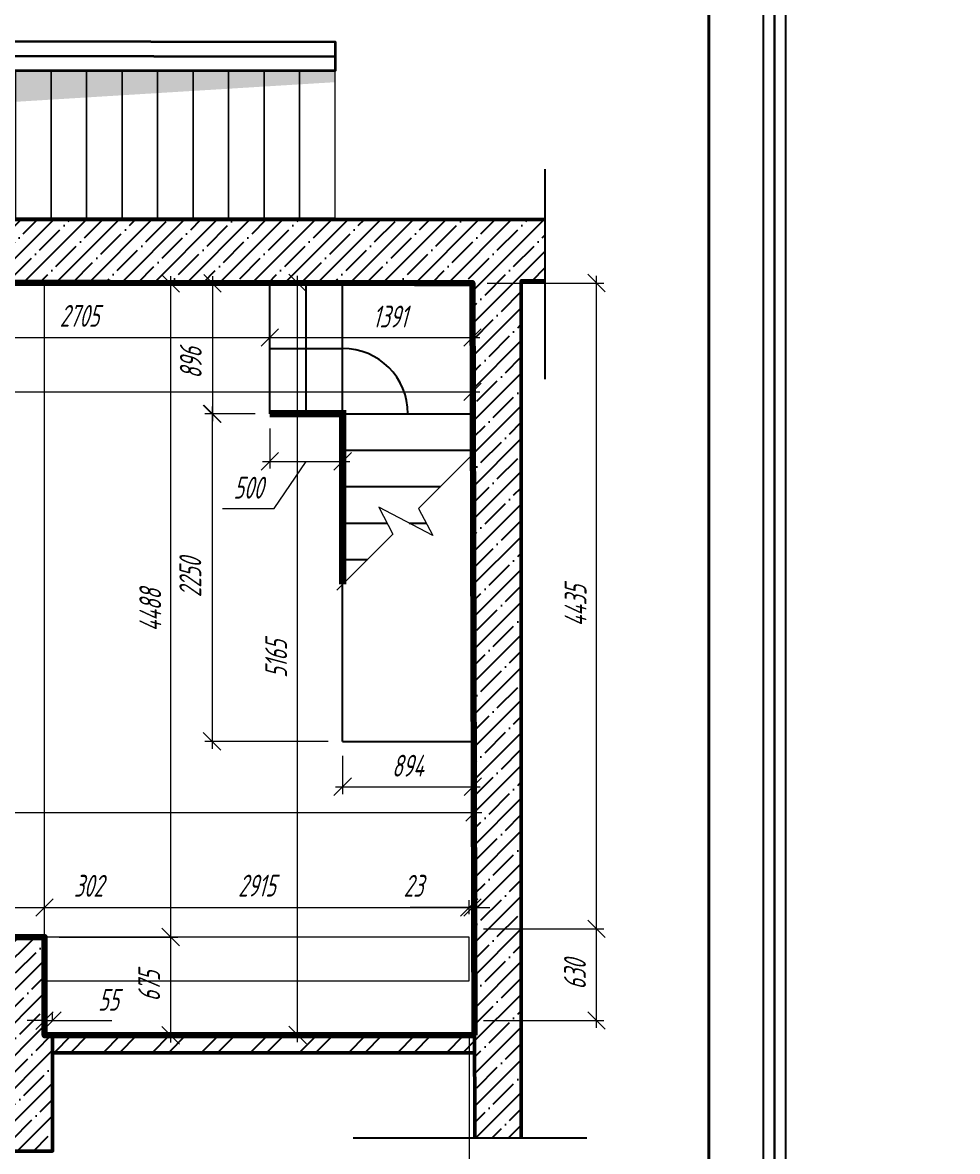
# Model space of a CAD drawing. Header units: millimetres. Extents: x -85477 to 745244, y -3684 to 128206.
# Drawn here: x 571702 to 578121, y 85296 to 93049 of the extents above; entities that cross this region are included whole.
import ezdxf

# ---------------------------------------------------------------- set-up
doc = ezdxf.new("R2010")
doc.units = ezdxf.units.MM
doc.linetypes.add('ACAD_ISO02W100', pattern=[15, 12, -3])
doc.layers.add('РАЗМЕРЫ', color=5, linetype='Continuous', lineweight=15)
doc.layers.add('СТЕНЫ 01', color=7, linetype='Continuous', lineweight=50)
doc.layers.add('ФОРМАТ', color=7, linetype='Continuous')
doc.layers.add('ШТРИХОВКА', color=3, linetype='Continuous', transparency=0.5)
doc.styles.add('ism - 01', font='simplex.shx', dxfattribs={"width": 0.62, "oblique": 15, "height": 150})
doc.styles.add('ism - 02', font='simplex.shx', dxfattribs={"width": 0.8, "oblique": 15, "height": 150})
doc.styles.get("Standard").update_dxf_attribs({"font": 'arial.ttf'})
doc.linetypes.add('ограждение2', pattern='A,6.35,-2.54,[132,ltypeshp.shx,S=2.54,R=0,X=-2.54,Y=0],-2.54,25.4', length=36.83)
doc.dimstyles.new('ism - 01', dxfattribs={"dimtxt": 150, "dimasz": 120, "dimexe": 50, "dimexo": 100, "dimgap": 65, "dimtad": 1, "dimdec": 0, "dimtxsty": 'ism - 01', "dimblk": 'OBLIQUE', "dimcen": 0, "dimdle": 50, "dimadec": 0, "dimazin": 0, "dimtfac": 1, "dimtdec": 0, "dimtmove": 0, "dimatfit": 3, "dimldrblk": 'OBLIQUE', "dimfxl": 1, "dimlwd": -1, "dimlwe": -1, "dimarcsym": 0})
doc.dimstyles.new('ism - 02', dxfattribs={"dimtxt": 150, "dimasz": 120, "dimexe": 50, "dimexo": 100, "dimgap": 65, "dimtad": 1, "dimdec": 0, "dimtxsty": 'ism - 01', "dimblk": 'OBLIQUE', "dimcen": 0, "dimdle": 50, "dimadec": 0, "dimazin": 0, "dimtfac": 1, "dimtdec": 0, "dimtmove": 1, "dimatfit": 3, "dimldrblk": 'OBLIQUE', "dimfxl": 1, "dimlwd": -1, "dimlwe": -1, "dimarcsym": 0})
doc.dimstyles.new('горизонтальный М100', dxfattribs={"dimscale": 100, "dimtxt": 3, "dimasz": 2, "dimexe": 2, "dimexo": 1, "dimgap": 1, "dimtad": 1, "dimtih": 1, "dimtoh": 1, "dimdec": 0, "dimzin": 1, "dimdsep": 46, "dimtxsty": 'Standard', "dimblk": 'OBLIQUE', "dimcen": 0, "dimdle": 2, "dimadec": 0, "dimazin": 0, "dimtfac": 1, "dimtdec": 0, "dimtmove": 0, "dimatfit": 3, "dimfxl": 1, "dimtolj": 1, "dimtzin": 0, "dimarcsym": 0})

# ---------------------------------------------------------------- blocks, each defined once
blk = doc.blocks.new('*D318')
at = {"layer": 'Defpoints', "color": 0, "linetype": 'ByBlock', "ltscale": 1.333333, "transparency": 16777216}
for p in [(0, 594), (0, 594), (0, 0)]:
    blk.add_point(p, dxfattribs=at)
at = {"layer": 'ФОРМАТ', "color": 0, "linetype": 'ByBlock', "lineweight": -2, "ltscale": 1.333333, "transparency": 16777216}
blk.add_line((0, 0), (0, 594), dxfattribs=at)
at = {"layer": 'ФОРМАТ', "color": 0, "linetype": 'ByBlock', "lineweight": -2, "ltscale": 1.333333, "transparency": 16777216, "insert": (-25.29, 3.78), "char_height": 150, "attachment_point": 5, "style": 'ism - 02'}
blk.add_mtext('\\A1;{\\H0.012x;594}', dxfattribs=at)
blk = doc.blocks.new('_None')
blk = doc.blocks.new('_Oblique')
at = {"color": 0, "lineweight": -2}
blk.add_line((-0.5, -0.5), (0.5, 0.5), dxfattribs=at)
blk = doc.blocks.new('*D1202')
at = {"layer": 'Defpoints', "color": 0}
for p in [(574790.5, 91260.7), (575641.9, 91260.7), (574790.5, 86825.7)]:
    blk.add_point(p, dxfattribs=at)
at = {"layer": 'РАЗМЕРЫ', "color": 0}
for p, q in [((574890.5, 91260.7), (575691.9, 91260.7)), ((575641.9, 86775.7), (575641.9, 91310.7)), ((574890.5, 86825.7), (575691.9, 86825.7))]:
    blk.add_line(p, q, dxfattribs=at)
at = {"layer": 'РАЗМЕРЫ', "color": 0, "xscale": 120, "yscale": 120, "zscale": 120}
for p, rotation in [((575641.9, 91260.7), 90), ((575641.9, 86825.7), 270)]:
    blk.add_blockref('_Oblique', p, dxfattribs=dict(at, rotation=rotation))
at = {"layer": 'РАЗМЕРЫ', "color": 0, "insert": (575498.8, 89043.2), "char_height": 150, "attachment_point": 5, "rotation": 90, "style": 'ism - 01'}
blk.add_mtext('4435', dxfattribs=at)
blk = doc.blocks.new('*D1203')
at = {"layer": 'Defpoints', "color": 0}
for p in [(574767.5, 86825.7), (575641.9, 86825.7), (574767.5, 86195.7)]:
    blk.add_point(p, dxfattribs=at)
at = {"layer": 'РАЗМЕРЫ', "color": 0}
for p, q in [((575641.9, 86145.7), (575641.9, 86875.7)), ((574867.5, 86825.7), (575691.9, 86825.7)), ((574867.5, 86195.7), (575691.9, 86195.7))]:
    blk.add_line(p, q, dxfattribs=at)
at = {"layer": 'РАЗМЕРЫ', "color": 0, "xscale": 120, "yscale": 120, "zscale": 120}
for p, rotation in [((575641.9, 86825.7), 90), ((575641.9, 86195.7), 270)]:
    blk.add_blockref('_Oblique', p, dxfattribs=dict(at, rotation=rotation))
at = {"layer": 'РАЗМЕРЫ', "color": 0, "insert": (575494.5, 86510.7), "char_height": 150, "attachment_point": 5, "rotation": 90, "style": 'ism - 01'}
blk.add_mtext('630', dxfattribs=at)
blk = doc.blocks.new('*D1205')
at = {"layer": 'Defpoints', "color": 0}
for p in [(574767.5, 86971.7), (574767.5, 86825.7), (574790.5, 86825.7)]:
    blk.add_point(p, dxfattribs=at)
at = {"layer": 'РАЗМЕРЫ', "color": 0}
for p, q in [((574767.5, 86925.7), (574767.5, 87021.7)), ((574790.5, 86925.7), (574790.5, 87021.7)), ((574767.5, 86971.7), (574361.9, 86971.7)), ((574790.5, 86971.7), (574767.5, 86971.7)), ((574790.5, 86971.7), (574910.5, 86971.7))]:
    blk.add_line(p, q, dxfattribs=at)
at = {"layer": 'РАЗМЕРЫ', "color": 0, "xscale": 120, "yscale": 120, "zscale": 120}
blk.add_blockref('_Oblique', (574767.5, 86971.7), dxfattribs=at)
at = {"layer": 'РАЗМЕРЫ', "color": 0, "xscale": 120, "yscale": 120, "zscale": 120, "rotation": 180}
blk.add_blockref('_Oblique', (574790.5, 86971.7), dxfattribs=at)
at = {"layer": 'РАЗМЕРЫ', "color": 0, "insert": (574384.7, 87120.6), "char_height": 150, "attachment_point": 5, "style": 'ism - 01'}
blk.add_mtext('23', dxfattribs=at)
blk = doc.blocks.new('*D1221')
at = {"layer": 'Defpoints', "color": 0}
for p in [(571852.5, 86971.7), (571550.5, 86768.7), (571852.5, 86768.7)]:
    blk.add_point(p, dxfattribs=at)
at = {"layer": 'РАЗМЕРЫ', "color": 0}
for p, q in [((571550.5, 86868.7), (571550.5, 87021.7)), ((571852.5, 86868.7), (571852.5, 87021.7)), ((571500.5, 86971.7), (571852.5, 86971.7)), ((571852.5, 86971.7), (572335.4, 86971.7))]:
    blk.add_line(p, q, dxfattribs=at)
at = {"layer": 'РАЗМЕРЫ', "color": 0, "xscale": 120, "yscale": 120, "zscale": 120, "rotation": 180}
blk.add_blockref('_Oblique', (571550.5, 86971.7), dxfattribs=at)
at = {"layer": 'РАЗМЕРЫ', "color": 0, "xscale": 120, "yscale": 120, "zscale": 120}
blk.add_blockref('_Oblique', (571852.5, 86971.7), dxfattribs=at)
at = {"layer": 'РАЗМЕРЫ', "color": 0, "insert": (572154, 87120.6), "char_height": 150, "attachment_point": 5, "style": 'ism - 01'}
blk.add_mtext('302', dxfattribs=at)
blk = doc.blocks.new('*D1222')
at = {"layer": 'Defpoints', "color": 0}
for p in [(574767.5, 86971.7), (571852.5, 86768.7), (574767.5, 86825.7)]:
    blk.add_point(p, dxfattribs=at)
at = {"layer": 'РАЗМЕРЫ', "color": 0}
for p, q in [((571852.5, 86868.7), (571852.5, 87021.7)), ((574767.5, 86925.7), (574767.5, 87021.7)), ((571802.5, 86971.7), (574817.5, 86971.7))]:
    blk.add_line(p, q, dxfattribs=at)
at = {"layer": 'РАЗМЕРЫ', "color": 0, "xscale": 120, "yscale": 120, "zscale": 120, "rotation": 180}
blk.add_blockref('_Oblique', (571852.5, 86971.7), dxfattribs=at)
at = {"layer": 'РАЗМЕРЫ', "color": 0, "xscale": 120, "yscale": 120, "zscale": 120}
blk.add_blockref('_Oblique', (574767.5, 86971.7), dxfattribs=at)
at = {"layer": 'РАЗМЕРЫ', "color": 0, "insert": (573310, 87121.9), "char_height": 150, "attachment_point": 5, "style": 'ism - 01'}
blk.add_mtext('2915', dxfattribs=at)
blk = doc.blocks.new('*D1224')
at = {"layer": 'Defpoints', "color": 0}
for p in [(571907.5, 86194.6), (571852.5, 86093.7), (571907.5, 86093.7)]:
    blk.add_point(p, dxfattribs=at)
at = {"layer": 'РАЗМЕРЫ', "color": 0}
for p, q in [((571852.5, 86193.7), (571852.5, 86244.6)), ((571907.5, 86193.7), (571907.5, 86244.6)), ((571852.5, 86194.6), (571732.5, 86194.6)), ((571852.5, 86194.6), (571907.5, 86194.6)), ((571907.5, 86194.6), (572314.9, 86194.6))]:
    blk.add_line(p, q, dxfattribs=at)
at = {"layer": 'РАЗМЕРЫ', "color": 0, "xscale": 120, "yscale": 120, "zscale": 120}
blk.add_blockref('_Oblique', (571852.5, 86194.6), dxfattribs=at)
at = {"layer": 'РАЗМЕРЫ', "color": 0, "xscale": 120, "yscale": 120, "zscale": 120, "rotation": 180}
blk.add_blockref('_Oblique', (571907.5, 86194.6), dxfattribs=at)
at = {"layer": 'РАЗМЕРЫ', "color": 0, "insert": (572291.2, 86337.7), "char_height": 150, "attachment_point": 5, "style": 'ism - 01'}
blk.add_mtext('55', dxfattribs=at)
blk = doc.blocks.new('*D1229')
at = {"layer": 'Defpoints', "color": 0}
for p in [(571852.5, 86768.7), (572718.6, 86768.7), (571907.5, 86093.7)]:
    blk.add_point(p, dxfattribs=at)
at = {"layer": 'РАЗМЕРЫ', "color": 0}
for p, q in [((571952.5, 86768.7), (572768.6, 86768.7)), ((572718.6, 86043.7), (572718.6, 86818.7)), ((572007.5, 86093.7), (572768.6, 86093.7))]:
    blk.add_line(p, q, dxfattribs=at)
at = {"layer": 'РАЗМЕРЫ', "color": 0, "xscale": 120, "yscale": 120, "zscale": 120}
for p, rotation in [((572718.6, 86768.7), 90), ((572718.6, 86093.7), 270)]:
    blk.add_blockref('_Oblique', p, dxfattribs=dict(at, rotation=rotation))
at = {"layer": 'РАЗМЕРЫ', "color": 0, "insert": (572571.1, 86431.2), "char_height": 150, "attachment_point": 5, "rotation": 90, "style": 'ism - 01'}
blk.add_mtext('675', dxfattribs=at)
blk = doc.blocks.new('*D1231')
at = {"layer": 'Defpoints', "color": 0}
for p in [(574767.5, 86195.7), (571907.5, 85298.7), (574767.5, 84946.2)]:
    blk.add_point(p, dxfattribs=at)
at = {"layer": 'РАЗМЕРЫ', "color": 0}
for p, q in [((574767.5, 86095.7), (574767.5, 84896.2)), ((571907.5, 85198.7), (571907.5, 84896.2)), ((571857.5, 84946.2), (574817.5, 84946.2))]:
    blk.add_line(p, q, dxfattribs=at)
at = {"layer": 'РАЗМЕРЫ', "color": 0, "xscale": 120, "yscale": 120, "zscale": 120, "rotation": 180}
blk.add_blockref('_Oblique', (571907.5, 84946.2), dxfattribs=at)
at = {"layer": 'РАЗМЕРЫ', "color": 0, "xscale": 120, "yscale": 120, "zscale": 120}
blk.add_blockref('_Oblique', (574767.5, 84946.2), dxfattribs=at)
at = {"layer": 'РАЗМЕРЫ', "color": 0, "insert": (573337.5, 85092), "char_height": 150, "attachment_point": 5, "style": 'ism - 01'}
blk.add_mtext('2860', dxfattribs=at)
blk = doc.blocks.new('*U1236')
at = {"layer": 'РАЗМЕРЫ', "color": 0, "ltscale": 100}
for p, q in [((-243.1, -243.1), (141.4, 141.4)), ((-145.9, -428.7), (-517.1, -234.3)), ((-517.1, -234.3), (-419.9, -419.9)), ((-243.1, -243.1), (-145.9, -428.7)), ((-804.4, -804.4), (-419.9, -419.9))]:
    blk.add_line(p, q, dxfattribs=at)
blk = doc.blocks.new('*D1237')
at = {"layer": 'Defpoints', "color": 0}
for p in [(574805.1, 87624.3), (567772.5, 86759.7), (574805.1, 86093.7)]:
    blk.add_point(p, dxfattribs=at)
at = {"layer": 'РАЗМЕРЫ', "color": 0}
for p, q in [((567722.5, 87624.3), (574855.1, 87624.3)), ((567772.5, 86859.7), (567772.5, 87674.3)), ((574805.1, 86193.7), (574805.1, 87674.3))]:
    blk.add_line(p, q, dxfattribs=at)
at = {"layer": 'РАЗМЕРЫ', "color": 0, "xscale": 120, "yscale": 120, "zscale": 120, "rotation": 180}
blk.add_blockref('_Oblique', (567772.5, 87624.3), dxfattribs=at)
at = {"layer": 'РАЗМЕРЫ', "color": 0, "xscale": 120, "yscale": 120, "zscale": 120}
blk.add_blockref('_Oblique', (574805.1, 87624.3), dxfattribs=at)
at = {"layer": 'РАЗМЕРЫ', "color": 0, "insert": (571288.8, 87767.4), "char_height": 150, "attachment_point": 5, "style": 'ism - 01'}
blk.add_mtext('7033', dxfattribs=at)
blk = doc.blocks.new('*D1243')
at = {"layer": 'Defpoints', "color": 0}
for p in [(570693.8, 91260.6), (573399.2, 91258.6), (573399.2, 90886)]:
    blk.add_point(p, dxfattribs=at)
at = {"layer": 'РАЗМЕРЫ', "color": 0}
for p, q in [((570693.8, 91160.6), (570693.8, 90836)), ((573399.2, 91158.6), (573399.2, 90836)), ((570643.8, 90886), (573449.2, 90886))]:
    blk.add_line(p, q, dxfattribs=at)
at = {"layer": 'РАЗМЕРЫ', "color": 0, "xscale": 120, "yscale": 120, "zscale": 120, "rotation": 180}
blk.add_blockref('_Oblique', (570693.8, 90886), dxfattribs=at)
at = {"layer": 'РАЗМЕРЫ', "color": 0, "xscale": 120, "yscale": 120, "zscale": 120}
blk.add_blockref('_Oblique', (573399.2, 90886), dxfattribs=at)
at = {"layer": 'РАЗМЕРЫ', "color": 0, "insert": (572091.6, 91034.9), "char_height": 150, "attachment_point": 5, "style": 'ism - 01'}
blk.add_mtext('2705', dxfattribs=at)
blk = doc.blocks.new('*D1244')
at = {"layer": 'Defpoints', "color": 0}
for p in [(573399.2, 91258.6), (574790.6, 91258.6), (574790.6, 90886)]:
    blk.add_point(p, dxfattribs=at)
at = {"layer": 'РАЗМЕРЫ', "color": 0}
for p, q in [((573399.2, 91158.6), (573399.2, 90836)), ((574790.6, 91158.6), (574790.6, 90836)), ((573349.2, 90886), (574840.6, 90886))]:
    blk.add_line(p, q, dxfattribs=at)
at = {"layer": 'РАЗМЕРЫ', "color": 0, "xscale": 120, "yscale": 120, "zscale": 120, "rotation": 180}
blk.add_blockref('_Oblique', (573399.2, 90886), dxfattribs=at)
at = {"layer": 'РАЗМЕРЫ', "color": 0, "xscale": 120, "yscale": 120, "zscale": 120}
blk.add_blockref('_Oblique', (574790.6, 90886), dxfattribs=at)
at = {"layer": 'РАЗМЕРЫ', "color": 0, "insert": (574223.8, 91030.3), "char_height": 150, "attachment_point": 5, "style": 'ism - 01'}
blk.add_mtext('1391', dxfattribs=at)
blk = doc.blocks.new('*D1249')
at = {"layer": 'Defpoints', "color": 0}
for p in [(567772.5, 91253.7), (574790.6, 91253.7), (574790.6, 90513.1)]:
    blk.add_point(p, dxfattribs=at)
at = {"layer": 'РАЗМЕРЫ', "color": 0}
for p, q in [((567772.5, 91153.7), (567772.5, 90463.1)), ((574790.6, 91153.7), (574790.6, 90463.1)), ((567722.5, 90513.1), (574840.6, 90513.1))]:
    blk.add_line(p, q, dxfattribs=at)
at = {"layer": 'РАЗМЕРЫ', "color": 0, "xscale": 120, "yscale": 120, "zscale": 120, "rotation": 180}
blk.add_blockref('_Oblique', (567772.5, 90513.1), dxfattribs=at)
at = {"layer": 'РАЗМЕРЫ', "color": 0, "xscale": 120, "yscale": 120, "zscale": 120}
blk.add_blockref('_Oblique', (574790.6, 90513.1), dxfattribs=at)
at = {"layer": 'РАЗМЕРЫ', "color": 0, "insert": (571281.6, 90653.1), "char_height": 150, "attachment_point": 5, "style": 'ism - 01'}
blk.add_mtext('7018', dxfattribs=at)
blk = doc.blocks.new('*D1255')
at = {"layer": 'Defpoints', "color": 0}
for p in [(571852.5, 91256.9), (572718.6, 91256.9), (571852.5, 86768.7)]:
    blk.add_point(p, dxfattribs=at)
at = {"layer": 'РАЗМЕРЫ', "color": 0}
for p, q in [((571952.5, 91256.9), (572768.6, 91256.9)), ((572718.6, 86718.7), (572718.6, 91306.9)), ((571952.5, 86768.7), (572768.6, 86768.7))]:
    blk.add_line(p, q, dxfattribs=at)
at = {"layer": 'РАЗМЕРЫ', "color": 0, "xscale": 120, "yscale": 120, "zscale": 120}
for p, rotation in [((572718.6, 91256.9), 90), ((572718.6, 86768.7), 270)]:
    blk.add_blockref('_Oblique', p, dxfattribs=dict(at, rotation=rotation))
at = {"layer": 'РАЗМЕРЫ', "color": 0, "insert": (572578.6, 89012.8), "char_height": 150, "attachment_point": 5, "rotation": 90, "style": 'ism - 01'}
blk.add_mtext('4488', dxfattribs=at)
blk = doc.blocks.new('*D1257')
at = {"layer": 'Defpoints', "color": 0}
for p in [(573590.4, 91260.7), (574790.5, 91260.7), (574767.5, 86095.7)]:
    blk.add_point(p, dxfattribs=at)
at = {"layer": 'РАЗМЕРЫ', "color": 0}
for p, q in [((574690.5, 91260.7), (573540.4, 91260.7)), ((573590.4, 86045.7), (573590.4, 91310.7)), ((574667.5, 86095.7), (573540.4, 86095.7))]:
    blk.add_line(p, q, dxfattribs=at)
at = {"layer": 'РАЗМЕРЫ', "color": 0, "xscale": 120, "yscale": 120, "zscale": 120}
for p, rotation in [((573590.4, 91260.7), 90), ((573590.4, 86095.7), 270)]:
    blk.add_blockref('_Oblique', p, dxfattribs=dict(at, rotation=rotation))
at = {"layer": 'РАЗМЕРЫ', "color": 0, "insert": (573442.9, 88678.2), "char_height": 150, "attachment_point": 5, "rotation": 90, "style": 'ism - 01'}
blk.add_mtext('5165', dxfattribs=at)
blk = doc.blocks.new('*D1259')
at = {"layer": 'Defpoints', "color": 0}
for p in [(573149.2, 91258.6), (573005.2, 90362.4), (573149.2, 90362.4)]:
    blk.add_point(p, dxfattribs=at)
at = {"layer": 'РАЗМЕРЫ', "color": 0}
for p, q in [((573049.2, 91258.6), (572955.2, 91258.6)), ((573005.2, 91308.6), (573005.2, 90312.4)), ((573049.2, 90362.4), (572955.2, 90362.4))]:
    blk.add_line(p, q, dxfattribs=at)
at = {"layer": 'РАЗМЕРЫ', "color": 0, "xscale": 120, "yscale": 120, "zscale": 120}
for p, rotation in [((573005.2, 91258.6), 90), ((573005.2, 90362.4), 270)]:
    blk.add_blockref('_Oblique', p, dxfattribs=dict(at, rotation=rotation))
at = {"layer": 'РАЗМЕРЫ', "color": 0, "insert": (572856.5, 90711.1), "char_height": 150, "attachment_point": 5, "rotation": 90, "style": 'ism - 01'}
blk.add_mtext('896', dxfattribs=at)
blk = doc.blocks.new('*D1260')
at = {"layer": 'Defpoints', "color": 0}
for p in [(573399.2, 90362.4), (573002.2, 88112.4), (573899.2, 88112.4)]:
    blk.add_point(p, dxfattribs=at)
at = {"layer": 'РАЗМЕРЫ', "color": 0}
for p, q in [((573002.2, 90412.4), (573002.2, 88062.4)), ((573299.2, 90362.4), (572952.2, 90362.4)), ((573799.2, 88112.4), (572952.2, 88112.4))]:
    blk.add_line(p, q, dxfattribs=at)
at = {"layer": 'РАЗМЕРЫ', "color": 0, "xscale": 120, "yscale": 120, "zscale": 120}
for p, rotation in [((573002.2, 90362.4), 90), ((573002.2, 88112.4), 270)]:
    blk.add_blockref('_Oblique', p, dxfattribs=dict(at, rotation=rotation))
at = {"layer": 'РАЗМЕРЫ', "color": 0, "insert": (572853.3, 89237.4), "char_height": 150, "attachment_point": 5, "rotation": 90, "style": 'ism - 01'}
blk.add_mtext('2250', dxfattribs=at)
blk = doc.blocks.new('*D1262')
at = {"layer": 'Defpoints', "color": 0}
for p in [(573899.2, 88112.4), (574793.1, 88112.4), (574793.1, 87801.1)]:
    blk.add_point(p, dxfattribs=at)
at = {"layer": 'РАЗМЕРЫ', "color": 0}
for p, q in [((573899.2, 88012.4), (573899.2, 87751.1)), ((574793.1, 88012.4), (574793.1, 87751.1)), ((573849.2, 87801.1), (574843.1, 87801.1))]:
    blk.add_line(p, q, dxfattribs=at)
at = {"layer": 'РАЗМЕРЫ', "color": 0, "xscale": 120, "yscale": 120, "zscale": 120, "rotation": 180}
blk.add_blockref('_Oblique', (573899.2, 87801.1), dxfattribs=at)
at = {"layer": 'РАЗМЕРЫ', "color": 0, "xscale": 120, "yscale": 120, "zscale": 120}
blk.add_blockref('_Oblique', (574793.1, 87801.1), dxfattribs=at)
at = {"layer": 'РАЗМЕРЫ', "color": 0, "insert": (574346.1, 87945.5), "char_height": 150, "attachment_point": 5, "style": 'ism - 01'}
blk.add_mtext('894', dxfattribs=at)
blk = doc.blocks.new('*D1263')
at = {"layer": 'Defpoints', "color": 0}
for p in [(573399.2, 90362.4), (573899.2, 90362.4), (573899.2, 90035.7)]:
    blk.add_point(p, dxfattribs=at)
at = {"layer": 'РАЗМЕРЫ', "color": 0}
for p, q in [((573399.2, 90262.4), (573399.2, 89985.7)), ((573899.2, 90262.4), (573899.2, 89985.7)), ((573349.2, 90035.7), (573949.2, 90035.7)), ((573428.1, 89712), (573649.2, 90035.7)), ((573074.9, 89712), (573428.1, 89712))]:
    blk.add_line(p, q, dxfattribs=at)
at = {"layer": 'РАЗМЕРЫ', "color": 0, "xscale": 120, "yscale": 120, "zscale": 120, "rotation": 180}
blk.add_blockref('_Oblique', (573399.2, 90035.7), dxfattribs=at)
at = {"layer": 'РАЗМЕРЫ', "color": 0, "xscale": 120, "yscale": 120, "zscale": 120}
blk.add_blockref('_Oblique', (573899.2, 90035.7), dxfattribs=at)
at = {"layer": 'РАЗМЕРЫ', "color": 0, "insert": (573251.5, 89855.1), "char_height": 150, "attachment_point": 5, "style": 'ism - 01'}
blk.add_mtext('500', dxfattribs=at)
blk = doc.blocks.new('*U316')
at = {"layer": 'ФОРМАТ', "linetype": 'ByBlock', "lineweight": -2, "ltscale": 1.333333}
for p, q in [((-420, 594), (-420, 0)), ((0, 0), (0, 594))]:
    blk.add_line(p, q, dxfattribs=at)
blk.add_lwpolyline([(-419, 1), (-1, 1), (-1, 593), (-419, 593)], close=True, dxfattribs=at)
at = {"layer": 'ФОРМАТ', "linetype": 'ByBlock', "lineweight": 40}
blk.add_lwpolyline([(-399, 588), (-6, 588), (-6, 6), (-399, 6)], close=True, dxfattribs=at)
at = {"layer": 'ФОРМАТ', "linetype": 'ByBlock', "lineweight": -2, "ltscale": 1.333333}
dim = blk.add_linear_dim(base=(0, 594), p1=(0, 0), p2=(0, 594), angle=90, text='{\\H0.012x;<>}', dimstyle='горизонтальный М100', override={"dimscale": 1, "dimasz": 0, "dimexe": 0, "dimexo": 0, "dimtxsty": 'ism - 02', "dimblk1": 'None', "dimblk2": 'None', "dimsah": 1, "dimdle": 0, "dimse1": 1, "dimse2": 1, "dimtmove": 2, "dimfxl": 0}, dxfattribs=at)
dim.commit()
dim.dimension.update_dxf_attribs({"geometry": '*D318', "text_midpoint": (-25.29, 3.78), "dimtype": 160})

msp = doc.modelspace()

# ---------------------------------------------------------------- hatches: boundary and pattern name
h = msp.add_hatch()
h.set_pattern_fill('ANSI35', color=256, scale=25, style=0)
h.paths.add_polyline_path([(570628.8, 91696.7), (575288.1, 91696.7), (575288.1, 91276.7), (575125.5, 91276.7), (575125.5, 85390.5), (574807, 85390.5), (574805.4, 85973.7), (574805.1, 86093.7), (574793.8, 90086.1), (574793.1, 90362.4), (574790.5, 91260.7), (574392.5, 91260.7), (572304.5, 91262.7), (571852.5, 91262.7), (571550.5, 91262.7), (571142.5, 91262.7), (570693.8, 91260.6), (570693.8, 91516.7), (570693.8, 91546.7), (570693.8, 91576.7), (570628.8, 91576.7)])
h = msp.add_hatch()
h.set_pattern_fill('ANSI32', color=256, scale=25, style=0)
h.paths.add_polyline_path([(568027.5, 85416.7), (571503.5, 85418.7), (571503.5, 85298.7), (568027.5, 85296.7)])
h.paths.add_polyline_path([(571907.5, 86093.7), (574805.1, 86093.7), (574805.4, 85973.7), (571907.5, 85973.7)])
at = {"layer": 'ШТРИХОВКА', "true_color": 0x636466}
h = msp.add_hatch(color=251, dxfattribs=at)
h.dxf.hatch_style = 1
h.paths.add_polyline_path([(567721.8, 91758.9), (568050.2, 91759.1), (568315.1, 92300.1), (573846.8, 92640), (573846.8, 92717.1), (567721.8, 92717.1)])
at = {"layer": 'ШТРИХОВКА', "true_color": 0x000000}
h = msp.add_hatch(dxfattribs=at)
h.set_pattern_fill('ANSI35', color=18, scale=25)
h.set_pattern_definition([(45, (12071.24, 87.36), (-112.2532, 112.2532), []), (45, (12183.5, 87.36), (-112.2532, 112.2532), [198.4375, -39.6875, 0, -39.6875])])
h.paths.add_polyline_path([(571550.5, 86768.7), (571852.5, 86768.7), (571852.5, 86093.7), (571907.5, 86093.7), (571907.5, 85298.7), (571503.5, 85298.7), (571503.5, 86090.7), (571550.5, 86090.7)])
h.paths.add_polyline_path([(567652.5, 86759.7), (567962.5, 86759.7), (567962.5, 86104.7), (568027.5, 86104.7), (568027.5, 85296.7), (567622.5, 85296.7), (567622.5, 86108.7), (567652.5, 86108.7)])

# ---------------------------------------------------------------- linework, layer by layer
for p, q in [((575288.1, 92043.5), (575288.1, 90601.2)), ((573399.2, 90362.4), (573399.2, 91259.6)), ((573649.2, 90362.4), (573649.2, 91259.6)), ((573899.2, 90362.4), (573899.2, 91259.6)), ((573399.2, 90811), (573899.2, 90811)), ((573399.2, 90362.4), (573899.2, 90362.4)), ((573899.2, 88112.4), (573899.2, 90362.4)), ((573899.2, 90362.4), (574793.1, 90362.4)), ((573899.2, 90112.4), (574793.1, 90112.4)), ((573899.2, 89862.4), (574570.2, 89862.4)), ((573899.2, 89612.4), (574203.9, 89612.4)), ((574355.4, 89612.4), (574473.3, 89612.4)), ((573899.2, 89362.4), (574070.2, 89362.4)), ((573899.2, 88112.4), (574793.1, 88112.4)), ((573971, 85390.5), (575575.1, 85390.5))]:
    msp.add_line(p, q)
at = {"const_width": 50}
msp.add_lwpolyline([(573399.2, 90362.4), (573899.2, 90362.4), (573899.2, 89191.4)], dxfattribs=at)
msp.add_arc((573899.2, 90362.4), 448.6, 0, 90)
at = {"layer": 'РАЗМЕРЫ', "color": 0, "lineweight": 35}
msp.add_lwpolyline([(567520, 91758.8), (567522.2, 92928.8), (573847.2, 92916.9), (573846.8, 92716.9), (567721.8, 92717.1), (567721.8, 91758.9)], close=True, dxfattribs=at)
at = {"layer": 'РАЗМЕРЫ', "color": 0, "linetype": 'ограждение2', "lineweight": 35, "ltscale": 0.2}
msp.add_lwpolyline([(567620.9, 91758.8), (567620.9, 92828.6), (573847, 92816.9)], dxfattribs=at)
at = {"layer": 'РАЗМЕРЫ', "color": 0}
for points in [[(571896.8, 92716.9), (571653.1, 92716.9), (571653.1, 91708.7), (571896.8, 91708.7)], [(572140.6, 92716.9), (571896.8, 92716.9), (571896.8, 91708.7), (572140.6, 91708.7)], [(572384.3, 92716.9), (572140.6, 92716.9), (572140.6, 91708.7), (572384.3, 91708.7)], [(572628.1, 92716.9), (572384.3, 92716.9), (572384.3, 91708.7), (572628.1, 91708.7)], [(572871.8, 92716.9), (572628.1, 92716.9), (572628.1, 91708.7), (572871.8, 91708.7)], [(573115.6, 92716.9), (572871.8, 92716.9), (572871.8, 91708.7), (573115.6, 91708.7)], [(573359.3, 92716.9), (573115.6, 92716.9), (573115.6, 91708.7), (573359.3, 91708.7)], [(573603.1, 92716.9), (573359.3, 92716.9), (573359.3, 91708.7), (573603.1, 91708.7)], [(573846.8, 92716.9), (573603.1, 92716.9), (573603.1, 91708.7), (573846.8, 91708.7)]]:
    msp.add_lwpolyline(points, close=True, dxfattribs=at)
for points in [[(570921.8, 92212.8, 0, 0, 0), (573510.8, 92212.8, 112, 0, 0), (573846.8, 92212.8, 0, 0, 0)], [(574347.8, 90362.4, 0, 0, 0), (574346.1, 89938, 112, 0, 0), (574346.1, 89612.4, 0, 0, 0)]]:
    msp.add_lwpolyline(points, format="xyseb", dxfattribs=at)
at = {"layer": 'РАЗМЕРЫ', "color": 1, "lineweight": 100, "ltscale": 5}
msp.add_lwpolyline([(567772.5, 91253.7), (568256.8, 91253.7), (568461.2, 91253.7), (569256.8, 91253.7), (571142.5, 91262.7), (572304.5, 91262.7), (572304.5, 91262.7), (574392.5, 91260.7), (574392.5, 91260.7), (574790.5, 91260.7), (574805.1, 86093.7)], dxfattribs=at)
at = {"layer": 'РАЗМЕРЫ', "color": 0, "linetype": 'ACAD_ISO02W100', "ltscale": 0.5}
for points in [[(571550.5, 86768.7), (571852.5, 86768.7), (571852.5, 91262.7), (571550.5, 91262.7)], [(571852.5, 86768.7), (571852.5, 86468.7), (574767.5, 86468.7), (574767.5, 86768.7)]]:
    msp.add_lwpolyline(points, close=True, dxfattribs=at)
at = {"layer": 'РАЗМЕРЫ', "color": 1, "lineweight": 100}
msp.add_lwpolyline([(567772.5, 91253.7), (567772.5, 86759.7), (567962.5, 86759.7), (567962.5, 86104.7), (568027.5, 86104.7), (568027.5, 85416.7), (571503.5, 85418.7), (571503.5, 86090.7), (571550.5, 86090.7), (571550.5, 86768.7), (571852.5, 86768.7), (571852.5, 86093.7), (574805.1, 86093.7)], dxfattribs=at)
at = {"layer": 'СТЕНЫ 01'}
for p, q in [((571907.5, 86093.7), (574805.1, 86093.7)), ((571907.5, 85973.7), (574805.4, 85973.7))]:
    msp.add_line(p, q, dxfattribs=at)
for points in [[(575288.1, 91696.7), (570628.8, 91696.7)], [(570693.8, 91255.4), (574790.5, 91260.7)], [(574807, 85390.5), (574790.5, 91260.7), (574790.5, 91260.7)], [(575125.5, 85390.5), (575125.5, 91276.7), (575288.1, 91276.7)]]:
    msp.add_lwpolyline(points, dxfattribs=at)
msp.add_lwpolyline([(571550.5, 86768.7), (571852.5, 86768.7), (571852.5, 86093.7), (571907.5, 86093.7), (571907.5, 85298.7), (571503.5, 85298.7), (571503.5, 86090.7), (571550.5, 86090.7)], close=True, dxfattribs=at)

# ---------------------------------------------------------------- block references
at = {"layer": 'РАЗМЕРЫ', "color": 0}
msp.add_blockref('*U1236', (574663.8, 89956), dxfattribs=at)
at = {"layer": 'ФОРМАТ', "ltscale": 1.333333, "xscale": 75, "yscale": 75, "zscale": 75}
for p in [(576864.2, 52813.5), (608364.2, 52813.5)]:
    msp.add_blockref('*U316', p, dxfattribs=at)

# ---------------------------------------------------------------- dimensions: what is measured, and where the dimension line sits
at = {"layer": 'РАЗМЕРЫ'}
for base, p1, p2, picture, middle in [((573399.2, 90886), (570693.8, 91260.6), (573399.2, 91258.6), '*D1243', (572091.6, 90886)), ((574790.6, 90886), (573399.2, 91258.6), (574790.6, 91258.6), '*D1244', (574223.8, 90886)), ((573899.2, 90035.7), (573399.2, 90362.4), (573899.2, 90362.4), '*D1263', (573363.1, 89712))]:
    dim = msp.add_linear_dim(base=base, p1=p1, p2=p2, dimstyle='ism - 02', override={"dimlfac": 1, "dimtxsty": 'ism - 01', "dimtolj": 0}, dxfattribs=at)
    dim.commit()
    dim.dimension.update_dxf_attribs({"geometry": picture, "text_midpoint": middle, "dimtype": 160})
for base, p1, p2, dimstyle, picture, middle in [((572718.6, 91256.9), (571852.5, 86768.7), (571852.5, 91256.9), 'ism - 02', '*D1255', (572578.6, 89012.8)), ((575641.9, 91260.7), (574790.5, 86825.7), (574790.5, 91260.7), 'ism - 01', '*D1202', (575498.8, 89043.2)), ((573002.2, 88112.4), (573399.2, 90362.4), (573899.2, 88112.4), 'ism - 02', '*D1260', (572853.3, 89237.4))]:
    dim = msp.add_linear_dim(base=base, p1=p1, p2=p2, angle=90, dimstyle=dimstyle, override={"dimlfac": 1, "dimtxsty": 'ism - 01', "dimtolj": 0}, dxfattribs=at)
    dim.commit()
    dim.dimension.update_dxf_attribs({"geometry": picture, "text_midpoint": middle})
dim = msp.add_linear_dim(base=(573005.2, 90362.4), p1=(573149.2, 91258.6), p2=(573149.2, 90362.4), angle=90, dimstyle='ism - 02', override={"dimlfac": 1, "dimtxsty": 'ism - 01', "dimtolj": 0}, dxfattribs=at)
dim.commit()
dim.dimension.update_dxf_attribs({"geometry": '*D1259', "text_midpoint": (573005.2, 90711.1), "dimtype": 160})
at = {"layer": 'РАЗМЕРЫ', "color": 6}
dim = msp.add_linear_dim(base=(573590.4, 91260.7), p1=(574767.5, 86095.7), p2=(574790.5, 91260.7), angle=90, dimstyle='ism - 02', override={"dimlfac": 1, "dimtxsty": 'ism - 01', "dimtolj": 0}, dxfattribs=at)
dim.commit()
dim.dimension.update_dxf_attribs({"geometry": '*D1257', "text_midpoint": (573442.9, 88678.2)})
for base, p1, p2, picture, middle in [((574790.6, 90513.1), (567772.5, 91253.7), (574790.6, 91253.7), '*D1249', (571281.6, 90653.1)), ((574805.1, 87624.3), (567772.5, 86759.7), (574805.1, 86093.7), '*D1237', (571288.8, 87767.4))]:
    dim = msp.add_linear_dim(base=base, p1=p1, p2=p2, dimstyle='ism - 02', override={"dimlfac": 1, "dimtxsty": 'ism - 01', "dimtolj": 0}, dxfattribs=at)
    dim.commit()
    dim.dimension.update_dxf_attribs({"geometry": picture, "text_midpoint": middle})
at = {"layer": 'РАЗМЕРЫ'}
for base, p1, p2, dimstyle, picture, middle in [((574793.1, 87801.1), (573899.2, 88112.4), (574793.1, 88112.4), 'ism - 02', '*D1262', (574346.1, 87945.5)), ((574767.5, 84946.2), (571907.5, 85298.7), (574767.5, 86195.7), 'ism - 01', '*D1231', (573337.5, 85092))]:
    dim = msp.add_linear_dim(base=base, p1=p1, p2=p2, dimstyle=dimstyle, override={"dimlfac": 1, "dimtxsty": 'ism - 01', "dimtolj": 0}, dxfattribs=at)
    dim.commit()
    dim.dimension.update_dxf_attribs({"geometry": picture, "text_midpoint": middle})
for base, p1, p2, picture, middle in [((571852.5, 86971.7), (571550.5, 86768.7), (571852.5, 86768.7), '*D1221', (572154, 87120.6)), ((574767.5, 86971.7), (571852.5, 86768.7), (574767.5, 86825.7), '*D1222', (573310, 87121.9)), ((574767.5, 86971.7), (574790.5, 86825.7), (574767.5, 86825.7), '*D1205', (574384.7, 87120.6)), ((571907.5, 86194.6), (571852.5, 86093.7), (571907.5, 86093.7), '*D1224', (572291.2, 86337.7))]:
    dim = msp.add_linear_dim(base=base, p1=p1, p2=p2, dimstyle='ism - 01', dxfattribs=at)
    dim.commit()
    dim.dimension.update_dxf_attribs({"geometry": picture, "text_midpoint": middle})
for base, p1, p2, picture, middle in [((575641.9, 86825.7), (574767.5, 86195.7), (574767.5, 86825.7), '*D1203', (575494.5, 86510.7)), ((572718.6, 86768.7), (571907.5, 86093.7), (571852.5, 86768.7), '*D1229', (572571.1, 86431.2))]:
    dim = msp.add_linear_dim(base=base, p1=p1, p2=p2, angle=90, dimstyle='ism - 01', dxfattribs=at)
    dim.commit()
    dim.dimension.update_dxf_attribs({"geometry": picture, "text_midpoint": middle})

doc.saveas('drawing.dxf')
